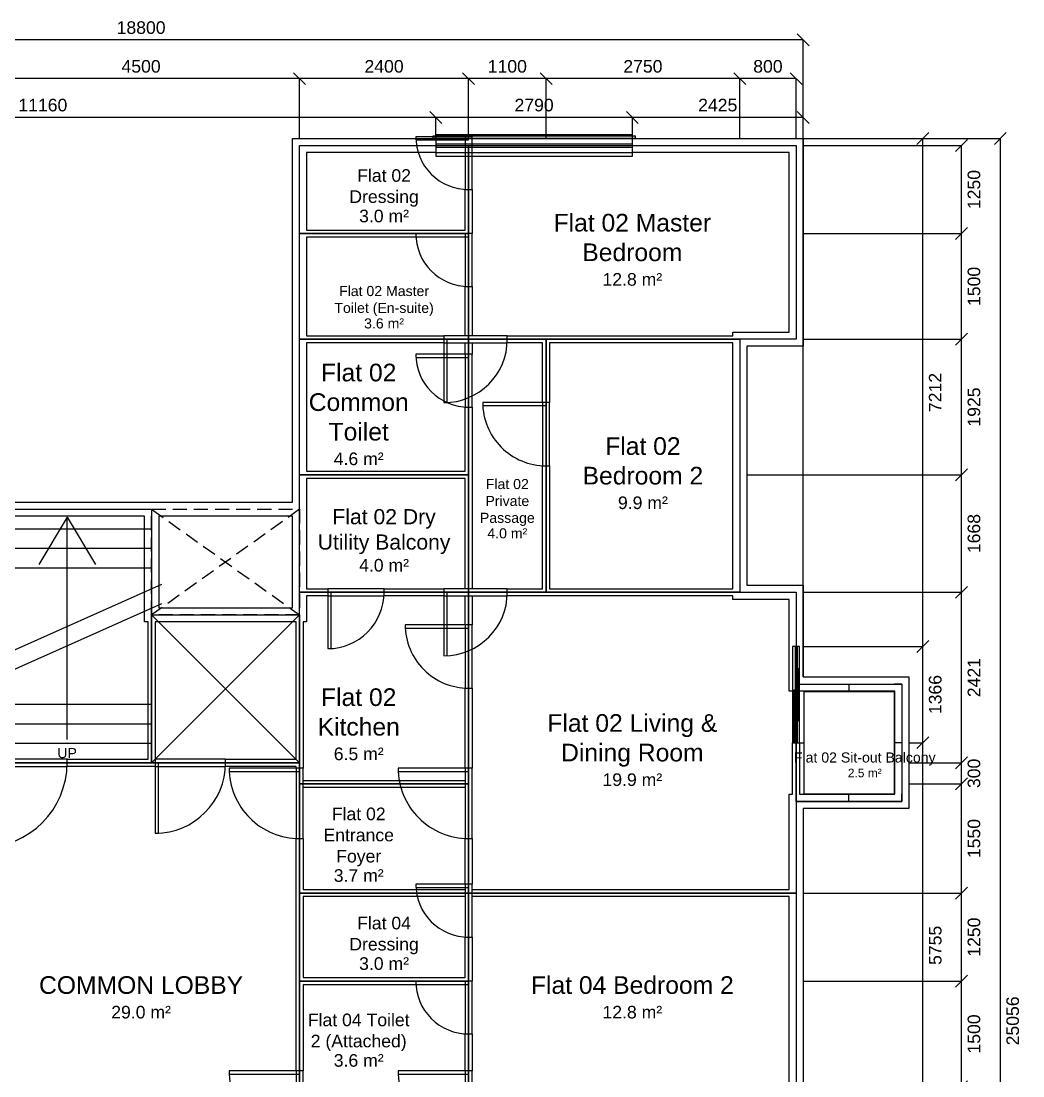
# Model space of a CAD drawing. Header units: millimetres. Extents: x 22480 to 47520, y -48748 to -20305.
# Drawn here: x 33296 to 47520, y -35281 to -20305 of the extents above; entities that cross this region are included whole.
import ezdxf
from ezdxf.enums import TextEntityAlignment as Align

# ---------------------------------------------------------------- set-up
doc = ezdxf.new("R2010")
doc.units = ezdxf.units.MM
doc.linetypes.add('DASHED', pattern=[300, 200, -100])
for name, color, linetype in [('A-ANNO-DIMS', 2, 'CONTINUOUS'), ('A-ANNO-TEXT', 6, 'CONTINUOUS'), ('A-DOOR', 4, 'CONTINUOUS'), ('A-FLOR', 8, 'CONTINUOUS'), ('A-FLOR-BALC', 8, 'CONTINUOUS'), ('A-FLOR-EVTR', 3, 'CONTINUOUS'), ('A-FLOR-OVHD', 8, 'CONTINUOUS'), ('A-FLOR-STRS', 3, 'CONTINUOUS'), ('A-GLAZ', 5, 'CONTINUOUS'), ('A-WALL-EXTR', 7, 'CONTINUOUS'), ('A-WALL-INTR', 7, 'CONTINUOUS')]:
    doc.layers.add(name, color=color, linetype=linetype)
doc.styles.get("Standard").update_dxf_attribs({"font": 'arial.ttf'})
doc.dimstyles.new('ARCHLANG', dxfattribs={"dimtxt": 179, "dimasz": 0.18, "dimexe": 0.18, "dimexo": 0, "dimgap": 0.09, "dimtad": 0, "dimtih": 1, "dimtoh": 1, "dimdec": 0, "dimzin": 0, "dimdsep": 46, "dimtsz": 120, "dimcen": 0.09, "dimadec": 0, "dimazin": 0, "dimtfac": 1, "dimtdec": 4, "dimtofl": 0, "dimtmove": 0, "dimatfit": 3, "dimfxl": 1, "dimtolj": 1, "dimtzin": 0, "dimarcsym": 0})

# ---------------------------------------------------------------- blocks, each defined once
blk = doc.blocks.new('DOOR-HINGED-1000')
at = {"layer": 'A-DOOR'}
for p, q in [((500, 50), (-500, 50)), ((-500, 50), (-500, -50)), ((-500, 0), (-500, -1000)), ((-453.2, 0), (-500, 0)), ((-453.2, -998.9043), (-453.2, 0)), ((500, -50), (500, 50)), ((-500, -50), (500, -50)), ((-500, -1000), (-453.2, -998.9043))]:
    blk.add_line(p, q, dxfattribs=at)
blk.add_arc((-500, 0), 1000, 270, 0, dxfattribs=at)
blk = doc.blocks.new('DOOR-HINGED-900')
at = {"layer": 'A-DOOR'}
for p, q in [((450, 50), (-450, 50)), ((-450, 50), (-450, -50)), ((-450, 0), (-450, -900)), ((-403.2, 0), (-450, 0)), ((-403.2, -898.7824), (-403.2, 0)), ((450, -50), (450, 50)), ((-450, -50), (450, -50)), ((-450, -900), (-403.2, -898.7824))]:
    blk.add_line(p, q, dxfattribs=at)
blk.add_arc((-450, 0), 900, 270, 0, dxfattribs=at)
blk = doc.blocks.new('DOOR-HINGED-800')
at = {"layer": 'A-DOOR'}
for p, q in [((400, 50), (-400, 50)), ((-400, 50), (-400, -50)), ((-400, 0), (-400, -800)), ((-353.2, 0), (-400, 0)), ((-353.2, -798.6299), (-353.2, 0)), ((400, -50), (400, 50)), ((-400, -50), (400, -50)), ((-400, -800), (-353.2, -798.6299))]:
    blk.add_line(p, q, dxfattribs=at)
blk.add_arc((-400, 0), 800, 270, 0, dxfattribs=at)
blk = doc.blocks.new('DOOR-HINGED-750')
at = {"layer": 'A-DOOR'}
for p, q in [((375, 50), (-375, 50)), ((-375, 50), (-375, -50)), ((-375, 0), (-375, -750)), ((-330, 0), (-375, 0)), ((-330, -748.6488), (-330, 0)), ((375, -50), (375, 50)), ((-375, -50), (375, -50)), ((-375, -750), (-330, -748.6488))]:
    blk.add_line(p, q, dxfattribs=at)
blk.add_arc((-375, 0), 750, 270, 0, dxfattribs=at)
blk = doc.blocks.new('DOOR-SLIDING-1366')
at = {"layer": 'A-DOOR'}
for p, q in [((683, 50), (-683, 50)), ((-683, 50), (-683, -50)), ((-683, 15), (683, 15)), ((-375.65, 25), (375.65, 25)), ((-375.65, 5), (-375.65, 25)), ((375.65, 5), (-375.65, 5)), ((375.65, 25), (375.65, 5)), ((683, -50), (683, 50)), ((-683, -15), (683, -15)), ((-683, -50), (683, -50)), ((-68.3, -5), (683, -5)), ((-68.3, -25), (-68.3, -5)), ((683, -25), (-68.3, -25)), ((683, -5), (683, -25))]:
    blk.add_line(p, q, dxfattribs=at)
blk = doc.blocks.new('DOOR-HINGED-1200')
at = {"layer": 'A-DOOR'}
for p, q in [((600, 50), (-600, 50)), ((-600, 50), (-600, -50)), ((-600, 0), (-600, -1200)), ((-553.2, 0), (-600, 0)), ((-553.2, -1199.0871), (-553.2, 0)), ((600, -50), (600, 50)), ((-600, -50), (600, -50)), ((-600, -1200), (-553.2, -1199.0871))]:
    blk.add_line(p, q, dxfattribs=at)
blk.add_arc((-600, 0), 1200, 270, 0, dxfattribs=at)
blk = doc.blocks.new('WINDOW-2790')
at = {"layer": 'A-GLAZ'}
for p, q in [((1395, 150), (-1395, 150)), ((-1395, 150), (-1395, -150)), ((1395, -150), (1395, 150)), ((-1435, 100), (-1435, 140)), ((-1435, 140), (1435, 140)), ((1435, 100), (-1435, 100)), ((-1395, 100), (1395, 100)), ((-1395, 25), (1395, 25)), ((1435, 140), (1435, 100)), ((-1395, -25), (1395, -25)), ((-1395, -100), (1395, -100)), ((-1395, -150), (1395, -150))]:
    blk.add_line(p, q, dxfattribs=at)
blk = doc.blocks.new('*D38')
at = {"layer": 'A-ANNO-DIMS'}
for p, q in [((27940.1472, -21587.1472), (28109.8528, -21756.8528)), ((28025, -21972), (28025, -21672)), ((39185, -21672), (28025, -21672)), ((39100.1472, -21587.1472), (39269.8528, -21756.8528)), ((39185, -21972), (39185, -21672))]:
    blk.add_line(p, q, dxfattribs=at)
blk.add_text('11160', height=179, dxfattribs=at).set_placement((33605, -21497), align=Align.MIDDLE_CENTER)
blk = doc.blocks.new('*D39')
at = {"layer": 'A-ANNO-DIMS'}
for p, q in [((39100.1472, -21587.1472), (39269.8528, -21756.8528)), ((39185, -21972), (39185, -21672)), ((41975, -21672), (39185, -21672)), ((41890.1472, -21587.1472), (42059.8528, -21756.8528)), ((41975, -21972), (41975, -21672))]:
    blk.add_line(p, q, dxfattribs=at)
blk.add_text('2790', height=179, dxfattribs=at).set_placement((40580, -21497), align=Align.MIDDLE_CENTER)
blk = doc.blocks.new('*D40')
at = {"layer": 'A-ANNO-DIMS'}
for p, q in [((41890.1472, -21587.1472), (42059.8528, -21756.8528)), ((41975, -21972), (41975, -21672)), ((44400, -21672), (41975, -21672)), ((44315.1472, -21587.1472), (44484.8528, -21756.8528)), ((44400, -29617), (44400, -21672))]:
    blk.add_line(p, q, dxfattribs=at)
blk.add_text('2425', height=179, dxfattribs=at).set_placement((43187.5, -21497), align=Align.MIDDLE_CENTER)
blk = doc.blocks.new('*D45')
at = {"layer": 'A-ANNO-DIMS'}
for p, q in [((32665.1472, -21037.1472), (32834.8528, -21206.8528)), ((37165.1472, -21037.1472), (37334.8528, -21206.8528)), ((32750, -21972), (32750, -21122)), ((37250, -21122), (32750, -21122)), ((37250, -21972), (37250, -21122))]:
    blk.add_line(p, q, dxfattribs=at)
blk.add_text('4500', height=179, dxfattribs=at).set_placement((35000, -20947), align=Align.MIDDLE_CENTER)
blk = doc.blocks.new('*D46')
at = {"layer": 'A-ANNO-DIMS'}
for p, q in [((37165.1472, -21037.1472), (37334.8528, -21206.8528)), ((39565.1472, -21037.1472), (39734.8528, -21206.8528)), ((37250, -21972), (37250, -21122)), ((39650, -21122), (37250, -21122)), ((39650, -21972), (39650, -21122))]:
    blk.add_line(p, q, dxfattribs=at)
blk.add_text('2400', height=179, dxfattribs=at).set_placement((38450, -20947), align=Align.MIDDLE_CENTER)
blk = doc.blocks.new('*D47')
at = {"layer": 'A-ANNO-DIMS'}
for p, q in [((39565.1472, -21037.1472), (39734.8528, -21206.8528)), ((40665.1472, -21037.1472), (40834.8528, -21206.8528)), ((39650, -21972), (39650, -21122)), ((40750, -21122), (39650, -21122)), ((40750, -21972), (40750, -21122))]:
    blk.add_line(p, q, dxfattribs=at)
blk.add_text('1100', height=179, dxfattribs=at).set_placement((40200, -20947), align=Align.MIDDLE_CENTER)
blk = doc.blocks.new('*D48')
at = {"layer": 'A-ANNO-DIMS'}
for p, q in [((40665.1472, -21037.1472), (40834.8528, -21206.8528)), ((43415.1472, -21037.1472), (43584.8528, -21206.8528)), ((40750, -21972), (40750, -21122)), ((43500, -21122), (40750, -21122)), ((43500, -21972), (43500, -21122))]:
    blk.add_line(p, q, dxfattribs=at)
blk.add_text('2750', height=179, dxfattribs=at).set_placement((42125, -20947), align=Align.MIDDLE_CENTER)
blk = doc.blocks.new('*D49')
at = {"layer": 'A-ANNO-DIMS'}
for p, q in [((43415.1472, -21037.1472), (43584.8528, -21206.8528)), ((44215.1472, -21037.1472), (44384.8528, -21206.8528)), ((43500, -21972), (43500, -21122)), ((44300, -21122), (43500, -21122)), ((44300, -21972), (44300, -21122))]:
    blk.add_line(p, q, dxfattribs=at)
blk.add_text('800', height=179, dxfattribs=at).set_placement((43900, -20947), align=Align.MIDDLE_CENTER)
blk = doc.blocks.new('*D50')
at = {"layer": 'A-ANNO-DIMS'}
for p, q in [((25515.1472, -20487.1472), (25684.8528, -20656.8528)), ((44315.1472, -20487.1472), (44484.8528, -20656.8528)), ((25600, -29617), (25600, -20572)), ((44400, -20572), (25600, -20572)), ((44400, -29617), (44400, -20572))]:
    blk.add_line(p, q, dxfattribs=at)
blk.add_text('18800', height=179, dxfattribs=at).set_placement((35000, -20397), align=Align.MIDDLE_CENTER)
blk = doc.blocks.new('*D51')
at = {"layer": 'A-ANNO-DIMS'}
for p, q in [((44400, -21972), (46100, -21972)), ((46184.8528, -21887.1472), (46015.1472, -22056.8528)), ((46100, -29184), (46100, -21972)), ((44400, -29184), (46100, -29184)), ((46184.8528, -29099.1472), (46015.1472, -29268.8528))]:
    blk.add_line(p, q, dxfattribs=at)
blk.add_text('7212', height=179, rotation=90, dxfattribs=at).set_placement((46275, -25578), align=Align.MIDDLE_CENTER)
blk = doc.blocks.new('*D52')
at = {"layer": 'A-ANNO-DIMS'}
for p, q in [((44400, -29184), (46100, -29184)), ((46184.8528, -29099.1472), (46015.1472, -29268.8528)), ((46100, -30550), (46100, -29184)), ((45900, -30550), (46100, -30550)), ((46184.8528, -30465.1472), (46015.1472, -30634.8528))]:
    blk.add_line(p, q, dxfattribs=at)
blk.add_text('1366', height=179, rotation=90, dxfattribs=at).set_placement((46275, -29867), align=Align.MIDDLE_CENTER)
blk = doc.blocks.new('*D53')
at = {"layer": 'A-ANNO-DIMS'}
for p, q in [((45900, -30550), (46100, -30550)), ((46184.8528, -30465.1472), (46015.1472, -30634.8528)), ((46100, -36305), (46100, -30550)), ((46184.8528, -36220.1472), (46015.1472, -36389.8528)), ((44400, -36305), (46100, -36305))]:
    blk.add_line(p, q, dxfattribs=at)
blk.add_text('5755', height=179, rotation=90, dxfattribs=at).set_placement((46275, -33427.5), align=Align.MIDDLE_CENTER)
blk = doc.blocks.new('*D56')
at = {"layer": 'A-ANNO-DIMS'}
for p, q in [((46734.8528, -21987.1472), (46565.1472, -22156.8528)), ((44400, -22072), (46650, -22072)), ((46650, -23322), (46650, -22072)), ((44400, -23322), (46650, -23322)), ((46734.8528, -23237.1472), (46565.1472, -23406.8528))]:
    blk.add_line(p, q, dxfattribs=at)
blk.add_text('1250', height=179, rotation=90, dxfattribs=at).set_placement((46825, -22697), align=Align.MIDDLE_CENTER)
blk = doc.blocks.new('*D57')
at = {"layer": 'A-ANNO-DIMS'}
for p, q in [((44400, -23322), (46650, -23322)), ((46734.8528, -23237.1472), (46565.1472, -23406.8528)), ((46650, -24822), (46650, -23322)), ((44400, -24822), (46650, -24822)), ((46734.8528, -24737.1472), (46565.1472, -24906.8528))]:
    blk.add_line(p, q, dxfattribs=at)
blk.add_text('1500', height=179, rotation=90, dxfattribs=at).set_placement((46825, -24072), align=Align.MIDDLE_CENTER)
blk = doc.blocks.new('*D58')
at = {"layer": 'A-ANNO-DIMS'}
for p, q in [((44400, -24822), (46650, -24822)), ((46734.8528, -24737.1472), (46565.1472, -24906.8528)), ((46650, -26747), (46650, -24822)), ((43600, -26747), (46650, -26747)), ((46734.8528, -26662.1472), (46565.1472, -26831.8528))]:
    blk.add_line(p, q, dxfattribs=at)
blk.add_text('1925', height=179, rotation=90, dxfattribs=at).set_placement((46825, -25784.5), align=Align.MIDDLE_CENTER)
blk = doc.blocks.new('*D59')
at = {"layer": 'A-ANNO-DIMS'}
for p, q in [((43600, -26747), (46650, -26747)), ((46734.8528, -26662.1472), (46565.1472, -26831.8528)), ((46650, -28415), (46650, -26747)), ((44400, -28415), (46650, -28415)), ((46734.8528, -28330.1472), (46565.1472, -28499.8528))]:
    blk.add_line(p, q, dxfattribs=at)
blk.add_text('1668', height=179, rotation=90, dxfattribs=at).set_placement((46825, -27581), align=Align.MIDDLE_CENTER)
blk = doc.blocks.new('*D60')
at = {"layer": 'A-ANNO-DIMS'}
for p, q in [((44400, -28415), (46650, -28415)), ((46734.8528, -28330.1472), (46565.1472, -28499.8528)), ((46650, -30836), (46650, -28415)), ((45900, -30836), (46650, -30836)), ((46734.8528, -30751.1472), (46565.1472, -30920.8528))]:
    blk.add_line(p, q, dxfattribs=at)
blk.add_text('2421', height=179, rotation=90, dxfattribs=at).set_placement((46825, -29625.5), align=Align.MIDDLE_CENTER)
blk = doc.blocks.new('*D61')
at = {"layer": 'A-ANNO-DIMS'}
for p, q in [((45900, -30836), (46650, -30836)), ((46734.8528, -30751.1472), (46565.1472, -30920.8528)), ((46650, -31136), (46650, -30836)), ((45900, -31136), (46650, -31136)), ((46734.8528, -31051.1472), (46565.1472, -31220.8528))]:
    blk.add_line(p, q, dxfattribs=at)
blk.add_text('300', height=179, rotation=90, dxfattribs=at).set_placement((46825, -30986), align=Align.MIDDLE_CENTER)
blk = doc.blocks.new('*D62')
at = {"layer": 'A-ANNO-DIMS'}
for p, q in [((45900, -31136), (46650, -31136)), ((46734.8528, -31051.1472), (46565.1472, -31220.8528)), ((46650, -32686), (46650, -31136)), ((46734.8528, -32601.1472), (46565.1472, -32770.8528)), ((44400, -32686), (46650, -32686))]:
    blk.add_line(p, q, dxfattribs=at)
blk.add_text('1550', height=179, rotation=90, dxfattribs=at).set_placement((46825, -31911), align=Align.MIDDLE_CENTER)
blk = doc.blocks.new('*D63')
at = {"layer": 'A-ANNO-DIMS'}
for p, q in [((46734.8528, -32601.1472), (46565.1472, -32770.8528)), ((44400, -32686), (46650, -32686)), ((46650, -33936), (46650, -32686)), ((44400, -33936), (46650, -33936)), ((46734.8528, -33851.1472), (46565.1472, -34020.8528))]:
    blk.add_line(p, q, dxfattribs=at)
blk.add_text('1250', height=179, rotation=90, dxfattribs=at).set_placement((46825, -33311), align=Align.MIDDLE_CENTER)
blk = doc.blocks.new('*D64')
at = {"layer": 'A-ANNO-DIMS'}
for p, q in [((44400, -33936), (46650, -33936)), ((46734.8528, -33851.1472), (46565.1472, -34020.8528)), ((46650, -35436), (46650, -33936)), ((44400, -35436), (46650, -35436)), ((46734.8528, -35351.1472), (46565.1472, -35520.8528))]:
    blk.add_line(p, q, dxfattribs=at)
blk.add_text('1500', height=179, rotation=90, dxfattribs=at).set_placement((46825, -34686), align=Align.MIDDLE_CENTER)
blk = doc.blocks.new('*D72')
at = {"layer": 'A-ANNO-DIMS'}
for p, q in [((44400, -21972), (47200, -21972)), ((47284.8528, -21887.1472), (47115.1472, -22056.8528)), ((47200, -47028), (47200, -21972)), ((47284.8528, -46943.1472), (47115.1472, -47112.8528)), ((44400, -47028), (47200, -47028))]:
    blk.add_line(p, q, dxfattribs=at)
blk.add_text('25056', height=179, rotation=90, dxfattribs=at).set_placement((47375, -34500), align=Align.MIDDLE_CENTER)

msp = doc.modelspace()

# ---------------------------------------------------------------- hatches: boundary and pattern name
at = {"layer": 'A-WALL-EXTR'}
h = msp.add_hatch(dxfattribs=at)
h.set_pattern_fill('ANSI31', color=256, style=0)
h.set_pattern_definition([])
h.paths.add_polyline_path([(24100, -29617), (25600, -29617), (25600, -28315), (26400, -28315), (26400, -24922), (25600, -24922), (25600, -22172), (25800, -22172), (25800, -24722), (26600, -24722), (26600, -28515), (25800, -28515), (25800, -29817), (25750, -29817), (25750, -29184), (25650, -29184), (25650, -29817), (24300, -29817), (24300, -31283), (25800, -31283), (25800, -36911), (25750, -36911), (25750, -36305), (25650, -36305), (25650, -36911), (24300, -36911), (24300, -38698), (25800, -38698), (25800, -40074), (26600, -40074), (26600, -44052), (25800, -44052), (25800, -46828), (25600, -46828), (25600, -43852), (26400, -43852), (26400, -40274), (25600, -40274), (25600, -38898), (24100, -38898), (24100, -36711), (25600, -36711), (25600, -31483), (24100, -31483)], flags=0)
h.paths.add_polyline_path([(28025, -21972), (30300, -21972), (30300, -22172), (28025, -22172)], flags=0)
h.paths.add_polyline_path([(28025, -46828), (32650, -46828), (32650, -40786), (35050, -40786), (35050, -39286), (37350, -39286), (37350, -46828), (39185, -46828), (39185, -47028), (37150, -47028), (37150, -40986), (32850, -40986), (32850, -47028), (28025, -47028)], flags=0)
h.paths.add_polyline_path([(30400, -21972), (32850, -21972), (32850, -27136), (37150, -27136), (37150, -21972), (39185, -21972), (39185, -22172), (37350, -22172), (37350, -28836), (35050, -28836), (35050, -27336), (32650, -27336), (32650, -22172), (30400, -22172)], flags=0)
h.paths.add_polyline_path([(35250, -27336), (35250, -28636), (37150, -28636), (37150, -27336)], flags=0)
h.paths.add_polyline_path([(35250, -39486), (35250, -40786), (37150, -40786), (37150, -39486)], flags=0)
h.paths.add_polyline_path([(41975, -21972), (44400, -21972), (44400, -24922), (43600, -24922), (43600, -28315), (44400, -28315), (44400, -29617), (45900, -29617), (45900, -31483), (44400, -31483), (44400, -36711), (45900, -36711), (45900, -38898), (44400, -38898), (44400, -40274), (43600, -40274), (43600, -43852), (44400, -43852), (44400, -47028), (41975, -47028), (41975, -46828), (44200, -46828), (44200, -44052), (43400, -44052), (43400, -40074), (44200, -40074), (44200, -38698), (45700, -38698), (45700, -36911), (44350, -36911), (44350, -36305), (44250, -36305), (44250, -36911), (44200, -36911), (44200, -31283), (45700, -31283), (45700, -29817), (44350, -29817), (44350, -29184), (44250, -29184), (44250, -29817), (44200, -29817), (44200, -28515), (43400, -28515), (43400, -24722), (44200, -24722), (44200, -22172), (41975, -22172)], flags=0)
at = {"layer": 'A-WALL-INTR'}
h = msp.add_hatch(dxfattribs=at)
h.set_pattern_fill('ANSI31', color=256, style=0)
h.set_pattern_definition([])
h.paths.add_polyline_path([(25650, -30550), (25750, -30550), (25750, -31283), (25650, -31283)], flags=0)
h.paths.add_polyline_path([(25650, -37805), (25750, -37805), (25750, -38698), (25650, -38698)], flags=0)
h.paths.add_polyline_path([(25800, -32636), (30300, -32636), (30300, -32736), (25800, -32736)], flags=0)
h.paths.add_polyline_path([(25800, -35386), (27125, -35386), (27125, -35486), (25800, -35486)], flags=0)
h.paths.add_polyline_path([(26600, -24772), (28900, -24772), (28900, -24872), (26600, -24872)], flags=0)
h.paths.add_polyline_path([(26600, -28365), (28900, -28365), (28900, -28465), (26600, -28465)], flags=0)
h.paths.add_polyline_path([(26600, -40124), (28900, -40124), (28900, -40224), (26600, -40224)], flags=0)
h.paths.add_polyline_path([(26600, -43902), (28900, -43902), (28900, -44002), (26600, -44002)], flags=0)
h.paths.add_polyline_path([(28025, -35386), (30300, -35386), (30300, -35486), (28025, -35486)], flags=0)
h.paths.add_polyline_path([(29200, -24872), (29300, -24872), (29300, -25718), (29200, -25718)], flags=0)
h.paths.add_polyline_path([(29200, -26618), (29300, -26618), (29300, -28365), (29200, -28365)], flags=0)
h.paths.add_polyline_path([(29200, -40224), (29300, -40224), (29300, -41163), (29200, -41163)], flags=0)
h.paths.add_polyline_path([(29200, -42063), (29300, -42063), (29300, -43902), (29200, -43902)], flags=0)
h.paths.add_polyline_path([(29800, -24772), (30300, -24772), (30300, -24072), (30400, -24072), (30400, -24772), (32650, -24772), (32650, -24872), (30400, -24872), (30400, -25035), (30300, -25035), (30300, -24872), (29800, -24872)], flags=0)
h.paths.add_polyline_path([(29800, -28365), (30300, -28365), (30300, -25785), (30400, -25785), (30400, -26697), (32650, -26697), (32650, -26797), (30400, -26797), (30400, -28365), (30750, -28365), (30750, -28465), (30400, -28465), (30400, -28876), (30300, -28876), (30300, -28465), (29800, -28465)], flags=0)
h.paths.add_polyline_path([(29800, -40124), (30300, -40124), (30300, -38580), (30400, -38580), (30400, -40124), (30750, -40124), (30750, -40224), (30400, -40224), (30400, -41904), (32650, -41904), (32650, -42004), (30400, -42004), (30400, -42203), (30300, -42203), (30300, -40224), (29800, -40224)], flags=0)
h.paths.add_polyline_path([(29800, -43902), (30300, -43902), (30300, -42953), (30400, -42953), (30400, -43902), (32650, -43902), (32650, -44002), (30400, -44002), (30400, -43952), (30300, -43952), (30300, -44002), (29800, -44002)], flags=0)
h.paths.add_polyline_path([(30300, -22697), (30400, -22697), (30400, -23272), (32650, -23272), (32650, -23372), (30400, -23372), (30400, -23322), (30300, -23322)], flags=0)
h.paths.add_polyline_path([(30300, -29776), (30400, -29776), (30400, -30911), (30300, -30911)], flags=0)
h.paths.add_polyline_path([(30300, -31911), (30400, -31911), (30400, -32561), (30300, -32561)], flags=0)
h.paths.add_polyline_path([(30300, -33311), (30400, -33311), (30400, -33886), (32700, -33886), (32700, -32736), (30400, -32736), (30400, -32636), (32700, -32636), (32700, -31911), (32800, -31911), (32800, -35211), (32700, -35211), (32700, -33986), (30400, -33986), (30400, -33936), (30300, -33936)], flags=0)
h.paths.add_polyline_path([(30300, -34686), (30400, -34686), (30400, -35211), (30300, -35211)], flags=0)
h.paths.add_polyline_path([(30300, -36211), (30400, -36211), (30400, -36936), (32700, -36936), (32700, -36211), (32800, -36211), (32800, -37236), (32750, -37236), (32750, -37336), (32800, -37336), (32800, -40786), (32700, -40786), (32700, -40224), (31550, -40224), (31550, -40124), (32700, -40124), (32700, -37036), (30400, -37036), (30400, -37680), (30300, -37680)], flags=0)
h.paths.add_polyline_path([(30300, -44702), (30400, -44702), (30400, -45402), (32650, -45402), (32650, -45502), (30400, -45502), (30400, -45440), (30300, -45440)], flags=0)
h.paths.add_polyline_path([(30300, -46190), (30400, -46190), (30400, -46828), (30300, -46828)], flags=0)
h.paths.add_polyline_path([(30400, -31086), (32700, -31086), (32700, -31186), (30400, -31186)], flags=0)
h.paths.add_polyline_path([(30400, -35386), (32700, -35386), (32700, -35486), (30400, -35486)], flags=0)
h.paths.add_polyline_path([(31550, -28365), (32700, -28365), (32700, -27336), (32800, -27336), (32800, -30786), (32750, -30786), (32750, -30886), (32800, -30886), (32800, -30911), (32700, -30911), (32700, -28465), (31550, -28465)], flags=0)
h.paths.add_polyline_path([(33950, -30786), (35100, -30786), (35100, -28836), (35200, -28836), (35200, -30886), (33950, -30886)], flags=0)
h.paths.add_polyline_path([(33950, -37236), (35200, -37236), (35200, -39286), (35100, -39286), (35100, -37336), (33950, -37336)], flags=0)
h.paths.add_polyline_path([(36200, -30786), (37200, -30786), (37200, -28836), (37300, -28836), (37300, -30911), (37200, -30911), (37200, -30886), (36200, -30886)], flags=0)
h.paths.add_polyline_path([(36200, -37236), (37200, -37236), (37200, -36211), (37300, -36211), (37300, -36936), (39600, -36936), (39600, -36211), (39700, -36211), (39700, -37680), (39600, -37680), (39600, -37036), (37300, -37036), (37300, -39286), (37200, -39286), (37200, -37336), (36200, -37336)], flags=0)
h.paths.add_polyline_path([(37200, -31911), (37300, -31911), (37300, -32636), (39600, -32636), (39600, -32736), (37300, -32736), (37300, -33886), (39600, -33886), (39600, -33311), (39700, -33311), (39700, -33936), (39600, -33936), (39600, -33986), (37300, -33986), (37300, -35211), (37200, -35211)], flags=0)
h.paths.add_polyline_path([(37300, -31086), (39600, -31086), (39600, -31186), (37300, -31186)], flags=0)
h.paths.add_polyline_path([(37300, -35386), (39600, -35386), (39600, -35486), (37300, -35486)], flags=0)
h.paths.add_polyline_path([(37350, -23272), (39600, -23272), (39600, -22697), (39700, -22697), (39700, -23322), (39600, -23322), (39600, -23372), (37350, -23372)], flags=0)
h.paths.add_polyline_path([(37350, -24772), (39300, -24772), (39300, -24872), (37350, -24872)], flags=0)
h.paths.add_polyline_path([(37350, -26697), (39600, -26697), (39600, -25785), (39700, -25785), (39700, -28365), (39600, -28365), (39600, -26797), (37350, -26797)], flags=0)
h.paths.add_polyline_path([(37350, -28365), (37650, -28365), (37650, -28465), (37350, -28465)], flags=0)
h.paths.add_polyline_path([(37350, -40124), (37650, -40124), (37650, -40224), (37350, -40224)], flags=0)
h.paths.add_polyline_path([(37350, -41904), (39600, -41904), (39600, -40224), (39700, -40224), (39700, -42203), (39600, -42203), (39600, -42004), (37350, -42004)], flags=0)
h.paths.add_polyline_path([(37350, -43902), (39300, -43902), (39300, -44002), (37350, -44002)], flags=0)
h.paths.add_polyline_path([(37350, -45402), (39600, -45402), (39600, -44702), (39700, -44702), (39700, -45440), (39600, -45440), (39600, -45502), (37350, -45502)], flags=0)
h.paths.add_polyline_path([(38450, -28365), (39300, -28365), (39300, -28465), (38450, -28465)], flags=0)
h.paths.add_polyline_path([(38450, -40124), (39300, -40124), (39300, -40224), (38450, -40224)], flags=0)
h.paths.add_polyline_path([(39600, -24072), (39700, -24072), (39700, -24772), (39600, -24772)], flags=0)
h.paths.add_polyline_path([(39600, -24872), (39700, -24872), (39700, -25035), (39600, -25035)], flags=0)
h.paths.add_polyline_path([(39600, -28465), (39700, -28465), (39700, -28876), (39600, -28876)], flags=0)
h.paths.add_polyline_path([(39600, -29776), (39700, -29776), (39700, -30911), (39600, -30911)], flags=0)
h.paths.add_polyline_path([(39600, -31911), (39700, -31911), (39700, -32561), (39600, -32561)], flags=0)
h.paths.add_polyline_path([(39600, -34686), (39700, -34686), (39700, -35211), (39600, -35211)], flags=0)
h.paths.add_polyline_path([(39600, -38580), (39700, -38580), (39700, -40124), (39600, -40124)], flags=0)
h.paths.add_polyline_path([(39600, -42953), (39700, -42953), (39700, -43902), (39600, -43902)], flags=0)
h.paths.add_polyline_path([(39600, -46190), (39700, -46190), (39700, -46828), (39600, -46828)], flags=0)
h.paths.add_polyline_path([(39700, -32636), (44200, -32636), (44200, -32736), (39700, -32736)], flags=0)
h.paths.add_polyline_path([(39700, -35386), (41075, -35386), (41075, -35486), (39700, -35486)], flags=0)
h.paths.add_polyline_path([(40200, -24772), (43400, -24772), (43400, -24872), (40800, -24872), (40800, -25718), (40700, -25718), (40700, -24872), (40200, -24872)], flags=0)
h.paths.add_polyline_path([(40200, -28365), (40700, -28365), (40700, -26618), (40800, -26618), (40800, -28365), (43400, -28365), (43400, -28465), (40200, -28465)], flags=0)
h.paths.add_polyline_path([(40200, -40124), (43400, -40124), (43400, -40224), (40800, -40224), (40800, -41163), (40700, -41163), (40700, -40224), (40200, -40224)], flags=0)
h.paths.add_polyline_path([(40200, -43902), (40700, -43902), (40700, -42063), (40800, -42063), (40800, -43902), (43400, -43902), (43400, -44002), (40200, -44002)], flags=0)
h.paths.add_polyline_path([(41975, -35386), (44200, -35386), (44200, -35486), (41975, -35486)], flags=0)
h.paths.add_polyline_path([(44250, -30550), (44350, -30550), (44350, -31283), (44250, -31283)], flags=0)
h.paths.add_polyline_path([(44250, -37805), (44350, -37805), (44350, -38698), (44250, -38698)], flags=0)

# ---------------------------------------------------------------- linework, layer by layer
at = {"layer": 'A-FLOR'}
for p, q in [((37250, -22072), (39650, -22072)), ((37250, -23322), (37250, -22072)), ((39650, -22072), (44300, -22072)), ((39650, -24822), (39650, -22072)), ((39650, -22072), (39650, -23322)), ((44300, -22072), (44300, -24822)), ((37250, -23322), (39650, -23322)), ((37250, -24822), (37250, -23322)), ((39650, -23322), (37250, -23322)), ((39650, -23322), (39650, -24822)), ((37250, -24822), (39650, -24822)), ((37250, -26747), (37250, -24822)), ((39650, -24822), (37250, -24822)), ((39650, -24822), (40750, -24822)), ((39650, -28415), (39650, -24822)), ((39650, -24822), (39650, -26747)), ((44300, -24822), (39650, -24822)), ((40750, -24822), (43500, -24822)), ((40750, -28415), (40750, -24822)), ((40750, -24822), (40750, -28415)), ((43500, -24822), (43500, -28415)), ((37250, -26747), (39650, -26747)), ((37250, -28415), (37250, -26747)), ((39650, -26747), (37250, -26747)), ((39650, -26747), (39650, -28415)), ((37250, -28415), (39650, -28415)), ((37250, -31136), (37250, -28415)), ((39650, -28415), (37250, -28415)), ((39650, -28415), (39650, -31136)), ((39650, -28415), (44300, -28415)), ((39650, -32686), (39650, -28415)), ((40750, -28415), (39650, -28415)), ((43500, -28415), (40750, -28415)), ((44300, -28415), (44300, -32686)), ((32750, -30836), (37250, -30836)), ((37250, -30836), (37250, -37286)), ((37250, -31136), (39650, -31136)), ((37250, -32686), (37250, -31136)), ((39650, -31136), (37250, -31136)), ((39650, -31136), (39650, -32686)), ((39650, -32686), (37250, -32686)), ((37250, -32686), (39650, -32686)), ((37250, -33936), (37250, -32686)), ((44300, -32686), (39650, -32686)), ((39650, -32686), (44300, -32686)), ((39650, -35436), (39650, -32686)), ((39650, -32686), (39650, -33936)), ((44300, -32686), (44300, -35436)), ((37250, -33936), (39650, -33936)), ((37250, -35436), (37250, -33936)), ((39650, -33936), (37250, -33936)), ((39650, -33936), (39650, -35436))]:
    msp.add_line(p, q, dxfattribs=at)
at = {"layer": 'A-FLOR-BALC'}
for p, q in [((44300, -29717), (45800, -29717)), ((44300, -31383), (44300, -29717)), ((44300, -29717), (45800, -29717)), ((44300, -31383), (44300, -29717)), ((44300, -29717), (45800, -29717)), ((44300, -29717), (44300, -29825)), ((44300, -29717), (44300, -31383)), ((44300, -29717), (44408, -29717)), ((45050, -29717), (45050, -29825)), ((45800, -29717), (45692, -29717)), ((45800, -29717), (45800, -31383)), ((45800, -29717), (45800, -31383)), ((45800, -29717), (45800, -29825)), ((45800, -29717), (45800, -31383)), ((44408, -29825), (45692, -29825)), ((44408, -29825), (44408, -31275)), ((45692, -29825), (45692, -31275)), ((44300, -30550), (44408, -30550)), ((45800, -30550), (45692, -30550)), ((44300, -31383), (44300, -31275)), ((44408, -31275), (45692, -31275)), ((45050, -31383), (45050, -31275)), ((45800, -31383), (45800, -31275)), ((45800, -31383), (44300, -31383)), ((45800, -31383), (44300, -31383)), ((44300, -31383), (45800, -31383)), ((44300, -31383), (44408, -31383)), ((45800, -31383), (45692, -31383))]:
    msp.add_line(p, q, dxfattribs=at)
at = {"layer": 'A-FLOR-EVTR'}
for p, q in [((35150, -28736), (37250, -28736)), ((35150, -30836), (35150, -28736)), ((35150, -28736), (37250, -30836)), ((37250, -28736), (35150, -30836)), ((37250, -28736), (37250, -30836)), ((37250, -30836), (35150, -30836))]:
    msp.add_line(p, q, dxfattribs=at)
at = {"layer": 'A-FLOR-OVHD', "linetype": 'DASHED'}
for p, q in [((35150, -27236), (37250, -27236)), ((35150, -28736), (35150, -27236)), ((35150, -27236), (37250, -28736)), ((37250, -27236), (35150, -28736)), ((37250, -27236), (37250, -28736)), ((37250, -28736), (35150, -28736))]:
    msp.add_line(p, q, dxfattribs=at)
at = {"layer": 'A-FLOR-STRS'}
for p, q in [((32750, -27236), (35150, -27236)), ((35150, -27236), (35150, -30836)), ((33950, -27346.8), (33546.8, -28018.8)), ((33950, -30503.7), (33950, -27346.8)), ((33950, -27346.8), (34353.2, -28018.8)), ((32750, -27512.9), (35150, -27512.9)), ((32750, -27789.8), (35150, -27789.8)), ((32750, -28066.8), (35150, -28066.8)), ((32606, -29497.5), (35294, -28297.5)), ((32606, -29774.5), (35294, -28574.5)), ((32750, -30005.2), (35150, -30005.2)), ((32750, -30282.2), (35150, -30282.2)), ((32750, -30559.1), (35150, -30559.1)), ((35150, -30836), (32750, -30836))]:
    msp.add_line(p, q, dxfattribs=at)
at = {"layer": 'A-WALL-EXTR'}
for p, q in [((37150, -27136), (37150, -21972)), ((37150, -21972), (39185, -21972)), ((39185, -21972), (39185, -22172)), ((41975, -22172), (41975, -21972)), ((41975, -21972), (44400, -21972)), ((44400, -21972), (44400, -24922)), ((39185, -22172), (37350, -22172)), ((37350, -22172), (37350, -23272)), ((44200, -22172), (41975, -22172)), ((44200, -24722), (44200, -22172)), ((37350, -23372), (37350, -24772)), ((43400, -24772), (43400, -24722)), ((43400, -24722), (44200, -24722)), ((37350, -24872), (37350, -26697)), ((43400, -28365), (43400, -24872)), ((44400, -24922), (43600, -24922)), ((43600, -24922), (43600, -28315)), ((37350, -26797), (37350, -28365)), ((32850, -27136), (37150, -27136)), ((35050, -27336), (32800, -27336)), ((35050, -28836), (35050, -27336)), ((35250, -27336), (35250, -28636)), ((37150, -27336), (35250, -27336)), ((37150, -28636), (37150, -27336)), ((43600, -28315), (44400, -28315)), ((44400, -28315), (44400, -29617)), ((37350, -28465), (37350, -28836)), ((43400, -28515), (43400, -28465)), ((44200, -28515), (43400, -28515)), ((44200, -29817), (44200, -28515)), ((35250, -28636), (37150, -28636)), ((35100, -28836), (35050, -28836)), ((37200, -28836), (35200, -28836)), ((37350, -28836), (37300, -28836)), ((44350, -29184), (44250, -29184)), ((44250, -29184), (44250, -29817)), ((44350, -29817), (44350, -29184)), ((44400, -29617), (45900, -29617)), ((45900, -29617), (45900, -31483)), ((44250, -29817), (44200, -29817)), ((45700, -29817), (44350, -29817)), ((45700, -31283), (45700, -29817)), ((44200, -32636), (44200, -31283)), ((44200, -31283), (44250, -31283)), ((44350, -31283), (45700, -31283)), ((45900, -31483), (44400, -31483)), ((44400, -31483), (44400, -36711)), ((44200, -35386), (44200, -32736))]:
    msp.add_line(p, q, dxfattribs=at)
at = {"layer": 'A-WALL-INTR'}
for p, q in [((39600, -23272), (39600, -22697)), ((39600, -22697), (39700, -22697)), ((39700, -22697), (39700, -23322)), ((37350, -23272), (39600, -23272)), ((39700, -23322), (39600, -23322)), ((39600, -23322), (39600, -23372)), ((39600, -23372), (37350, -23372)), ((39600, -24072), (39700, -24072)), ((39600, -24772), (39600, -24072)), ((39700, -24072), (39700, -24772)), ((37350, -24772), (39300, -24772)), ((39300, -24772), (39300, -24872)), ((39700, -24772), (39600, -24772)), ((40200, -24872), (40200, -24772)), ((40200, -24772), (43400, -24772)), ((39300, -24872), (37350, -24872)), ((39600, -24872), (39700, -24872)), ((39600, -25035), (39600, -24872)), ((39700, -24872), (39700, -25035)), ((40700, -24872), (40200, -24872)), ((40700, -25718), (40700, -24872)), ((43400, -24872), (40800, -24872)), ((40800, -24872), (40800, -25718)), ((39700, -25035), (39600, -25035)), ((40800, -25718), (40700, -25718)), ((39600, -26697), (39600, -25785)), ((39600, -25785), (39700, -25785)), ((39700, -25785), (39700, -28365)), ((40700, -28365), (40700, -26618)), ((40700, -26618), (40800, -26618)), ((40800, -26618), (40800, -28365)), ((37350, -26697), (39600, -26697)), ((39600, -26797), (37350, -26797)), ((39600, -28365), (39600, -26797)), ((37350, -28365), (37650, -28365)), ((37650, -28365), (37650, -28465)), ((38450, -28365), (39300, -28365)), ((38450, -28465), (38450, -28365)), ((39300, -28365), (39300, -28465)), ((39700, -28365), (39600, -28365)), ((40200, -28465), (40200, -28365)), ((40200, -28365), (40700, -28365)), ((40800, -28365), (43400, -28365)), ((37650, -28465), (37350, -28465)), ((39300, -28465), (38450, -28465)), ((39600, -28465), (39700, -28465)), ((39600, -28876), (39600, -28465)), ((39700, -28465), (39700, -28876)), ((43400, -28465), (40200, -28465)), ((35100, -30786), (35100, -28836)), ((35200, -28836), (35200, -30886)), ((37200, -30786), (37200, -28836)), ((37300, -28836), (37300, -30911)), ((39700, -28876), (39600, -28876)), ((39600, -29776), (39700, -29776)), ((39600, -30911), (39600, -29776)), ((39700, -29776), (39700, -30911)), ((44250, -31283), (44250, -30550)), ((44250, -30550), (44350, -30550)), ((44350, -30550), (44350, -31283)), ((33950, -30886), (33950, -30786)), ((33950, -30786), (35100, -30786)), ((36200, -30886), (36200, -30786)), ((36200, -30786), (37200, -30786)), ((35200, -30886), (33950, -30886)), ((37200, -30886), (36200, -30886)), ((37200, -30911), (37200, -30886)), ((37300, -30911), (37200, -30911)), ((39700, -30911), (39600, -30911)), ((37300, -31086), (39600, -31086)), ((37300, -31186), (37300, -31086)), ((39600, -31086), (39600, -31186)), ((39600, -31186), (37300, -31186)), ((37200, -31911), (37300, -31911)), ((37200, -35211), (37200, -31911)), ((37300, -31911), (37300, -32636)), ((39600, -31911), (39700, -31911)), ((39600, -32561), (39600, -31911)), ((39700, -31911), (39700, -32561)), ((37300, -32636), (39600, -32636)), ((39700, -32561), (39600, -32561)), ((39600, -32636), (39600, -32736)), ((39700, -32736), (39700, -32636)), ((39700, -32636), (44200, -32636)), ((39600, -32736), (37300, -32736)), ((37300, -32736), (37300, -33886)), ((44200, -32736), (39700, -32736)), ((39600, -33886), (39600, -33311)), ((39600, -33311), (39700, -33311)), ((39700, -33311), (39700, -33936)), ((37300, -33886), (39600, -33886)), ((39600, -33986), (37300, -33986)), ((37300, -33986), (37300, -35211)), ((39700, -33936), (39600, -33936)), ((39600, -33936), (39600, -33986)), ((39600, -34686), (39700, -34686)), ((39600, -35211), (39600, -34686)), ((39700, -34686), (39700, -35211)), ((37300, -35211), (37200, -35211)), ((39700, -35211), (39600, -35211))]:
    msp.add_line(p, q, dxfattribs=at)

# ---------------------------------------------------------------- block references
at = {"layer": 'A-DOOR', "rotation": 270}
for name, p in [('DOOR-HINGED-750', (39650, -22322)), ('DOOR-HINGED-750', (39650, -23697)), ('DOOR-HINGED-750', (39650, -25410)), ('DOOR-HINGED-900', (40750, -26168)), ('DOOR-HINGED-900', (39650, -29326)), ('DOOR-SLIDING-1366', (44300, -29867)), ('DOOR-HINGED-1000', (37250, -31411)), ('DOOR-HINGED-1000', (39650, -31411)), ('DOOR-HINGED-750', (39650, -32936)), ('DOOR-HINGED-750', (39650, -34311)), ('DOOR-HINGED-1000', (37250, -35711)), ('DOOR-HINGED-1000', (39650, -35711))]:
    msp.add_blockref(name, p, dxfattribs=at)
at = {"layer": 'A-DOOR'}
for name, p in [('DOOR-HINGED-900', (39750, -24822)), ('DOOR-HINGED-800', (38050, -28415)), ('DOOR-HINGED-900', (39750, -28415)), ('DOOR-HINGED-1200', (33350, -30836)), ('DOOR-HINGED-1000', (35700, -30836))]:
    msp.add_blockref(name, p, dxfattribs=at)
at = {"layer": 'A-GLAZ'}
msp.add_blockref('WINDOW-2790', (40580, -22072), dxfattribs=at)

# ---------------------------------------------------------------- texts
at = {"layer": 'A-ANNO-TEXT'}
for s, height, p in [('Flat 02', 179, (38450, -22497)), ('Dressing', 179, (38450, -22797)), ('3.0 m²', 179, (38450, -23072)), ('Flat 02 Master', 250.6, (41975, -23167)), ('Bedroom', 250.6, (41975, -23587)), ('12.8 m²', 179, (41975, -23972)), ('Flat 02 Master', 143.2, (38450, -24137)), ('Toilet (En-suite)', 143.2, (38450, -24377)), ('3.6 m²', 143.2, (38450, -24597)), ('Flat 02', 250.6, (38090, -25294.5)), ('Common', 250.6, (38090, -25714.5)), ('Toilet', 250.6, (38090, -26134.5)), ('Flat 02', 250.6, (42125, -26338.5)), ('4.6 m²', 179, (38090, -26519.5)), ('Bedroom 2', 250.6, (42125, -26758.5)), ('Flat 02', 143.2, (40200, -26877.5)), ('Private', 143.2, (40200, -27117.5)), ('9.9 m²', 179, (42125, -27143.5)), ('Flat 02 Dry', 214.8, (38450, -27341)), ('Passage', 143.2, (40200, -27357.5)), ('4.0 m²', 143.2, (40200, -27577.5)), ('Utility Balcony', 214.8, (38450, -27701)), ('4.0 m²', 179, (38450, -28031)), ('Flat 02', 250.6, (38090, -29903.7)), ('Kitchen', 250.6, (38090, -30323.7)), ('Flat 02 Living &', 250.6, (41975, -30270.5)), ('6.5 m²', 179, (38090, -30708.7)), ('Dining Room', 250.6, (41975, -30690.5)), ('19.9 m²', 179, (41975, -31075.5)), ('Flat 02', 179, (38090, -31561)), ('Entrance', 179, (38090, -31861)), ('Foyer', 179, (38090, -32161)), ('3.7 m²', 179, (38090, -32436)), ('Flat 04', 179, (38450, -33111)), ('Dressing', 179, (38450, -33411)), ('3.0 m²', 179, (38450, -33686)), ('COMMON LOBBY', 250.6, (35000, -33991)), ('Flat 04 Bedroom 2', 250.6, (41975, -33991)), ('29.0 m²', 179, (35000, -34376)), ('12.8 m²', 179, (41975, -34376)), ('Flat 04 Toilet', 179, (38090, -34486)), ('2 (Attached)', 179, (38090, -34786)), ('3.6 m²', 179, (38090, -35061))]:
    msp.add_text(s, height=height, dxfattribs=at).set_placement(p, align=Align.MIDDLE_CENTER)
at = {"layer": 'A-FLOR-BALC'}
for s, height, p in [('Flat 02 Sit-out Balcony', 143.2, (45275, -30759.9)), ('2.5 m²', 121.72, (45275, -30979.9))]:
    msp.add_text(s, height=height, dxfattribs=at).set_placement(p, align=Align.MIDDLE_CENTER)
at = {"layer": 'A-FLOR-STRS'}
msp.add_text('UP', height=143.2, dxfattribs=at).set_placement((33950, -30697.5), align=Align.MIDDLE_CENTER)

# ---------------------------------------------------------------- dimensions: what is measured, and where the dimension line sits
at = {"layer": 'A-ANNO-DIMS'}
for base, p1, p2, angle, picture, middle in [((25600, -20572), (44400, -29617), (25600, -29617), 180, '*D50', (35000, -20397)), ((32750, -21122), (37250, -21972), (32750, -21972), 180, '*D45', (35000, -20947)), ((37250, -21122), (39650, -21972), (37250, -21972), 180, '*D46', (38450, -20947)), ((39650, -21122), (40750, -21972), (39650, -21972), 180, '*D47', (40200, -20947)), ((40750, -21122), (43500, -21972), (40750, -21972), 180, '*D48', (42125, -20947)), ((43500, -21122), (44300, -21972), (43500, -21972), 180, '*D49', (43900, -20947)), ((28025, -21672), (39185, -21972), (28025, -21972), 180, '*D38', (33605, -21497)), ((39185, -21672), (41975, -21972), (39185, -21972), 180, '*D39', (40580, -21497)), ((41975, -21672), (44400, -29617), (41975, -21972), 180, '*D40', (43187.5, -21497)), ((46100, -21972), (44400, -29184), (44400, -21972), 90, '*D51', (46275, -25578)), ((47200, -21972), (44400, -47028), (44400, -21972), 90, '*D72', (47375, -34500)), ((46650, -22072), (44400, -23322), (44400, -22072), 90, '*D56', (46825, -22697)), ((46650, -23322), (44400, -24822), (44400, -23322), 90, '*D57', (46825, -24072)), ((46650, -24822), (43600, -26747), (44400, -24822), 90, '*D58', (46825, -25784.5)), ((46650, -26747), (44400, -28415), (43600, -26747), 90, '*D59', (46825, -27581)), ((46650, -28415), (45900, -30836), (44400, -28415), 90, '*D60', (46825, -29625.5)), ((46100, -29184), (45900, -30550), (44400, -29184), 90, '*D52', (46275, -29867)), ((46100, -30550), (44400, -36305), (45900, -30550), 90, '*D53', (46275, -33427.5)), ((46650, -30836), (45900, -31136), (45900, -30836), 90, '*D61', (46825, -30986)), ((46650, -31136), (44400, -32686), (45900, -31136), 90, '*D62', (46825, -31911)), ((46650, -32686), (44400, -33936), (44400, -32686), 90, '*D63', (46825, -33311)), ((46650, -33936), (44400, -35436), (44400, -33936), 90, '*D64', (46825, -34686))]:
    dim = msp.add_linear_dim(base=base, p1=p1, p2=p2, angle=angle, dimstyle='ARCHLANG', dxfattribs=at)
    dim.commit()
    dim.dimension.update_dxf_attribs({"geometry": picture, "text_midpoint": middle, "dimtype": 160})

doc.saveas('drawing.dxf')
